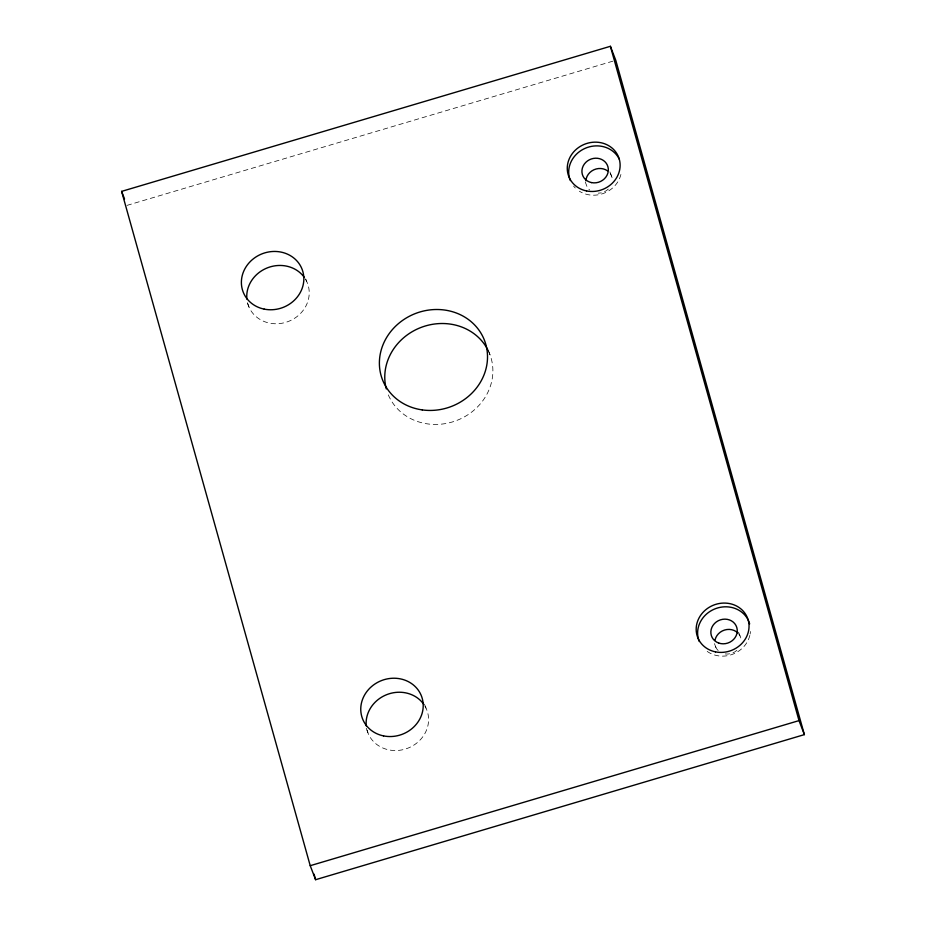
<?xml version="1.0" encoding="UTF-8"?>
<svg xmlns="http://www.w3.org/2000/svg" width="926" height="926" viewBox="0 0 926 926"><rect width="100%" height="100%" fill="white"/><g stroke="black" fill="none" stroke-linecap="round" stroke-linejoin="round"><path stroke-width="0.69" stroke-dasharray="4.63 3.47" d="M126.989 205.387L613 61.128M609.898 171.877L611.866 177.016M585.278 182.052L586.262 184.61A13.358 12.177 -21 0 0 589.63 189.98M738.566 632.157L740.048 636.012M714.444 643.616L715.925 647.471M488.291 350.352L490.248 355.445M305.684 278.853L306.656 281.4M424.559 704.362L426.029 708.182M247.358 302.721L249.314 307.814M366.245 728.241L368.687 734.596M305.603 279.397A31.577 28.787 -21 0 1 289.248 321.102A31.577 28.787 -21 0 1 247.728 303.589M424.965 706.179A31.577 28.787 -21 0 1 407.463 748.335A31.577 28.787 -21 0 1 366.58 728.172M488.315 350.827A54.657 49.819 -21 0 1 458.081 419.929A54.657 49.819 -21 0 1 387.404 392.508M736.853 650.353A13.358 12.177 -21 0 1 725.266 653.941M718.182 650.561A13.358 12.177 -21 0 1 714.849 643.813M738.659 633.859A13.358 12.177 -21 0 1 741.124 639.669M610.222 173.567A13.358 12.177 -21 0 1 612.26 180.825M608.313 189.078A13.358 12.177 -21 0 1 598.231 193.152M620.918 174.435A26.727 24.354 -21 0 1 579.363 191.219M575.289 187.978A26.727 24.354 -21 0 1 573.576 186.057M750.43 631.497A26.727 24.354 -21 0 1 750.106 634.078M749.84 635.352A26.727 24.354 -21 0 1 731.285 654.74A26.727 24.354 -21 0 1 705.161 649.786"/><path stroke-width="1.39" d="M121.619 191.381L610.396 46.3L615.778 60.306L804.381 734.619L315.604 879.7L310.222 865.694L121.619 191.381L124.547 199.021M310.222 865.694L799.011 720.613L804.381 734.619M610.396 46.3L799.011 720.613M314.041 874.132L315.604 879.7M246.883 299.133A31.577 28.787 -21 0 1 267.88 267.66A31.577 28.787 -21 0 1 304.365 277.487M366.256 725.926A31.577 28.787 -21 0 1 387.253 694.442A31.577 28.787 -21 0 1 423.738 704.281M386.292 388.908A54.657 49.819 -21 0 1 420.855 327.515A54.657 49.819 -21 0 1 487.759 349.704M715.057 639.947A13.358 12.177 -21 0 1 724.537 630.05A13.358 12.177 -21 0 1 737.79 632.909M585.88 180.801A13.358 12.177 -21 0 1 593.821 169.817A13.358 12.177 -21 0 1 607.491 170.835M570.347 180.558A26.727 24.354 -21 0 1 585.278 148.264A26.727 24.354 -21 0 1 619.39 159.365M699.269 641.487A26.727 24.354 -21 0 1 716.145 608.428A26.727 24.354 -21 0 1 749.655 623.869M422.198 409.894A54.657 49.819 -21 0 0 484.877 341.451A54.657 49.819 -21 0 0 393.284 328.58A54.657 49.819 -21 0 0 422.198 409.894M264.199 309.122A31.577 28.787 -21 0 0 302.871 271.631A31.577 28.787 -21 0 0 250.761 261.074A31.577 28.787 -21 0 0 264.199 309.122M383.572 735.904A31.577 28.787 -21 0 0 422.244 698.412A31.577 28.787 -21 0 0 370.134 687.856A31.577 28.787 -21 0 0 383.572 735.904M715.497 651.869A26.727 24.354 -21 0 0 748.22 620.142A26.727 24.354 -21 0 0 704.13 611.206A26.727 24.354 -21 0 0 715.497 651.869M586.575 190.941A26.727 24.354 -21 0 0 619.297 159.214A26.727 24.354 -21 0 0 575.208 150.29A26.727 24.354 -21 0 0 586.575 190.941M718.692 643.038A13.358 12.177 -21 0 0 737.189 629.402A13.358 12.177 -21 0 0 716.261 621.983A13.358 12.177 -21 0 0 718.692 643.038M591.564 182.607A13.358 12.177 -21 0 0 607.931 166.749A13.358 12.177 -21 0 0 585.88 162.281A13.358 12.177 -21 0 0 591.564 182.607"/></g></svg>
